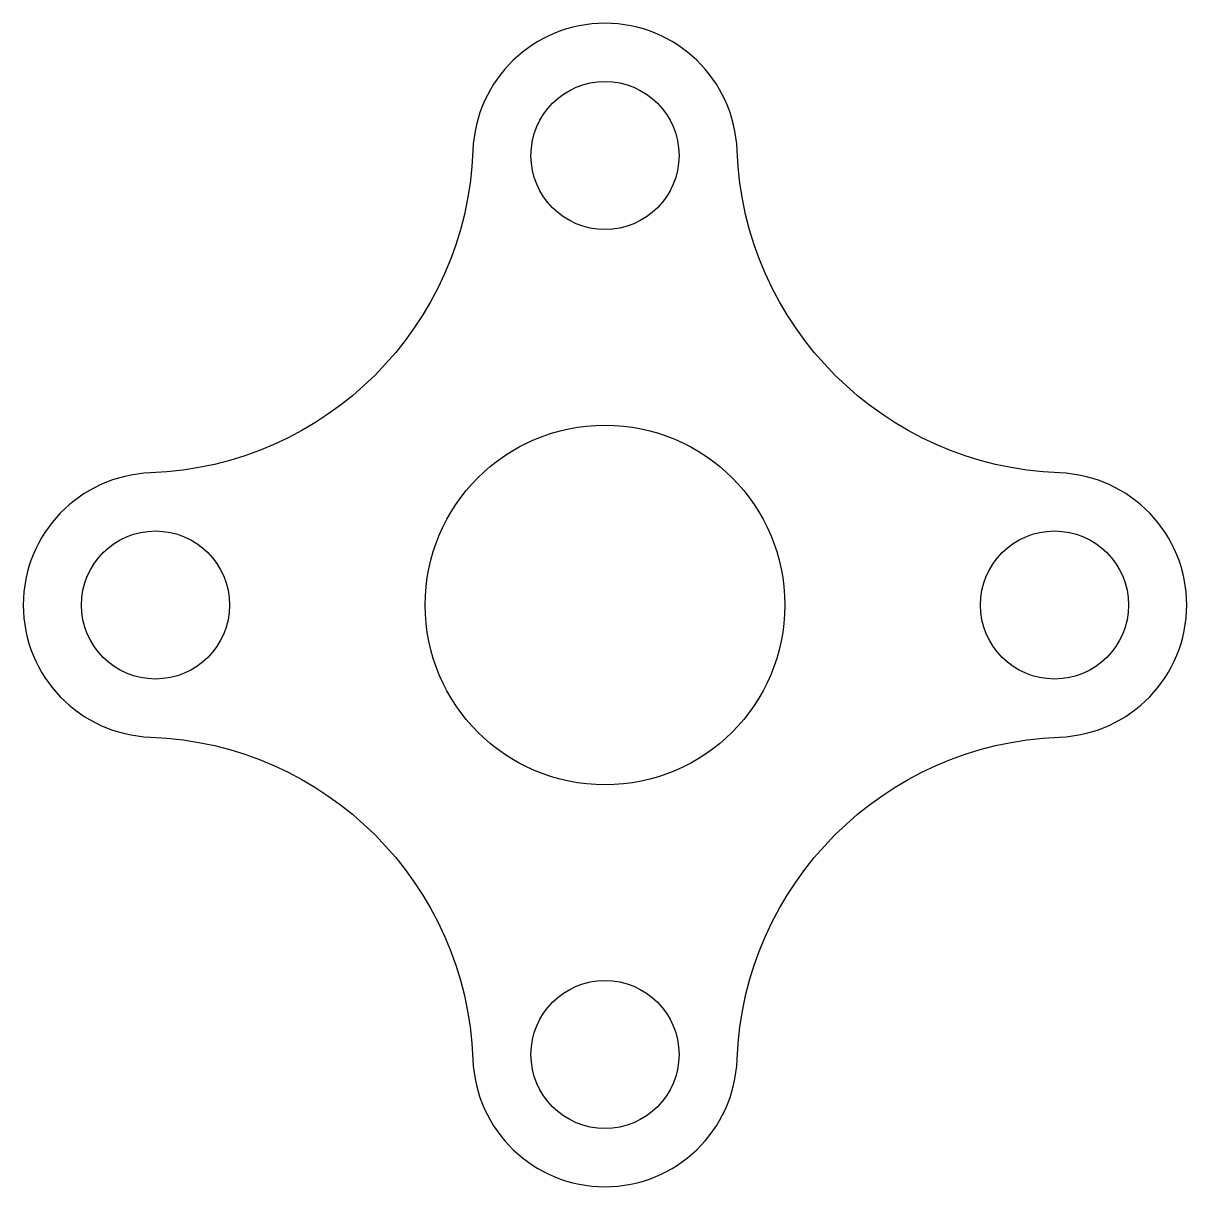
# Model space of a CAD drawing. Header units: millimetres. Extents: x -5.5 to 5.5, y -5.5 to 5.5.
import ezdxf

# ---------------------------------------------------------------- set-up
doc = ezdxf.new("R2010")
doc.units = ezdxf.units.MM
doc.layers.get('0').update_dxf_attribs({"linetype": 'CONTINUOUS'})

msp = doc.modelspace()

# ---------------------------------------------------------------- linework, layer by layer
msp.add_lwpolyline([(-1.249, -4.296, 0.963698), (1.249, -4.296, -0.39272), (4.296, -1.249, 0.963698), (4.296, 1.249, -0.39272), (1.249, 4.296, 0.963698), (-1.249, 4.296, -0.39272), (-4.296, 1.249, 0.963698), (-4.296, -1.249, -0.39272)], format="xyb", close=True)
for centre, radius in [((0, 4.25), 0.7), ((0, 0), 1.7), ((-4.25, 0), 0.7), ((4.25, 0), 0.7), ((0, -4.25), 0.7)]:
    msp.add_circle(centre, radius)

doc.saveas('drawing.dxf')
